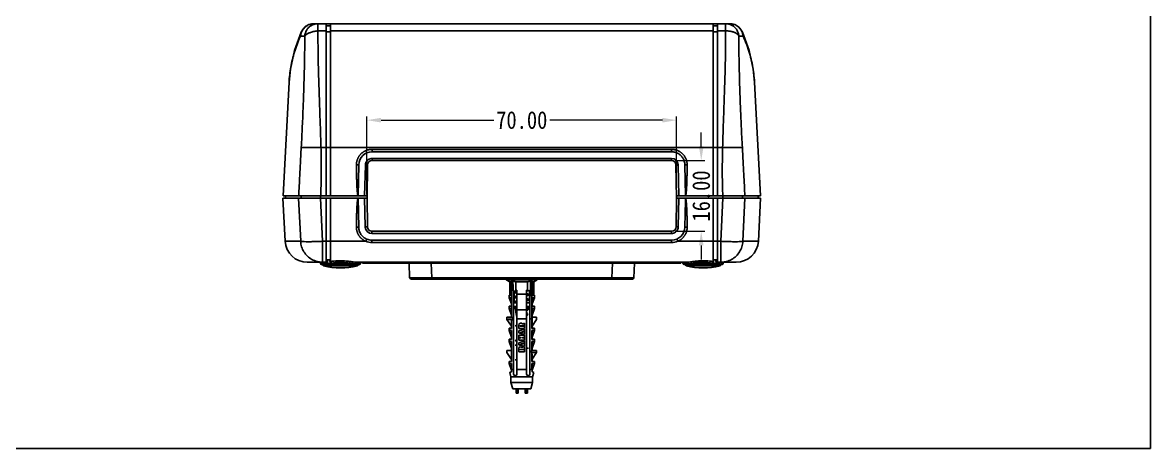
# Model space of a CAD drawing. Header units: millimetres. Extents: x -25 to 785, y -3301 to -3016.
# Drawn here: x 530.1 to 785.1, y -3300.8 to -3204.4 of the extents above; entities that cross this region are included whole.
import ezdxf

# ---------------------------------------------------------------- set-up
doc = ezdxf.new("R2010")
doc.units = ezdxf.units.MM
doc.layers.add('dim', color=3, linetype='Continuous', lineweight=9)
doc.styles.add('FFS', font='SIMFANG.TTF', dxfattribs={"width": 0.85})
doc.dimstyles.new('YanXiu', dxfattribs={"dimtxt": 2.5, "dimasz": 2.2, "dimexe": 1, "dimexo": 0.6, "dimgap": 0.66, "dimtad": 0, "dimzin": 1, "dimdsep": 46, "dimtxsty": 'FFS', "dimcen": 0, "dimclrd": 256, "dimclre": 131, "dimclrt": 42, "dimazin": 0, "dimtfac": 1, "dimtofl": 0, "dimtmove": 0, "dimatfit": 3, "dimfxl": 0, "dimlwd": 5, "dimlwe": 5, "dimarcsym": 0})

# ---------------------------------------------------------------- blocks, each defined once
blk = doc.blocks.new('*u4')
at = {"layer": 'Defpoints', "color": 2}
blk.add_lwpolyline([(-135.77, 94.94), (135.77, 94.94), (135.77, -94.94), (-135.77, -94.94)], close=True, dxfattribs=at)
blk = doc.blocks.new('*D26')
at = {"layer": 'Defpoints', "color": 0}
for p in [(96.5, 74.31), (26.5, 56.65), (96.5, 56.65)]:
    blk.add_point(p, dxfattribs=at)
at = {"layer": 'dim', "color": 131, "lineweight": 5}
for p, q in [((26.5, 57.45), (26.5, 75.11)), ((96.5, 57.45), (96.5, 75.11))]:
    blk.add_line(p, q, dxfattribs=at)
at = {"layer": 'dim', "lineweight": 5}
for p, q in [((29.7, 74.31), (55.16, 74.31)), ((93.3, 74.31), (67.84, 74.31))]:
    blk.add_line(p, q, dxfattribs=at)
at = {"layer": 'dim'}
for points in [[(29.7, 74.84), (29.7, 73.78), (26.5, 74.31)], [(93.3, 74.84), (93.3, 73.78), (96.5, 74.31)]]:
    blk.add_solid(points, dxfattribs=at)
at = {"layer": 'dim', "color": 42, "insert": (61.5, 74.31), "char_height": 4, "attachment_point": 5, "style": 'FFS'}
blk.add_mtext('70.00', dxfattribs=at)
blk = doc.blocks.new('*D27')
at = {"layer": 'Defpoints', "color": 0}
for p in [(95.37, 65.15), (95.39, 49.15), (102.08, 49.15)]:
    blk.add_point(p, dxfattribs=at)
at = {"layer": 'dim', "lineweight": 5}
for p, q in [((102.08, 68.35), (102.08, 71.55)), ((102.08, 45.95), (102.08, 42.75))]:
    blk.add_line(p, q, dxfattribs=at)
at = {"layer": 'dim', "color": 131, "lineweight": 5}
for p, q in [((96.17, 65.15), (102.88, 65.15)), ((96.19, 49.15), (102.88, 49.15))]:
    blk.add_line(p, q, dxfattribs=at)
at = {"layer": 'dim'}
for points in [[(101.55, 68.35), (102.61, 68.35), (102.08, 65.15)], [(101.55, 45.95), (102.61, 45.95), (102.08, 49.15)]]:
    blk.add_solid(points, dxfattribs=at)
at = {"layer": 'dim', "color": 42, "insert": (102.08, 57.15), "char_height": 4, "attachment_point": 5, "rotation": 90, "style": 'FFS'}
blk.add_mtext('16.00', dxfattribs=at)
blk = doc.blocks.new('u96')
at = {"color": 7}
for p, q in [((108.539, 96.152), (14.467, 96.152)), ((15.421, 94.519), (15.421, 96.152)), ((15.421, 94.519), (17.253, 94.519)), ((17.253, 57.152), (17.253, 96.152)), ((17.253, 94.519), (17.279, 94.291)), ((17.279, 95.652), (17.279, 68.126)), ((17.279, 95.652), (18.227, 95.652)), ((18.227, 95.652), (18.227, 68.126)), ((18.227, 94.291), (18.253, 94.519)), ((18.253, 57.152), (18.253, 96.152)), ((18.253, 94.519), (104.753, 94.519)), ((104.753, 57.152), (104.753, 96.152)), ((104.779, 94.291), (104.753, 94.519)), ((105.727, 95.652), (104.779, 95.652)), ((104.779, 68.126), (104.779, 95.652)), ((105.727, 68.126), (105.727, 95.652)), ((105.753, 94.519), (105.727, 94.291)), ((105.753, 57.152), (105.753, 96.152)), ((105.753, 94.519), (107.584, 94.519)), ((107.584, 96.152), (107.584, 94.519)), ((12.438, 93.309), (11.488, 93.309)), ((11.615, 94.213), (11.616, 94.215)), ((17.279, 94.291), (18.227, 94.291)), ((105.727, 94.291), (104.779, 94.291)), ((111.517, 93.309), (110.568, 93.309)), ((112.894, 90.063), (111.39, 94.215)), ((111.391, 94.213), (111.39, 94.215)), ((7.529, 57.152), (8.877, 82.878)), ((115.477, 57.152), (114.128, 82.878)), ((16.09, 68.152), (17.253, 68.152)), ((17.253, 68.152), (17.279, 68.126)), ((17.279, 68.126), (17.279, 57.152)), ((17.279, 68.126), (18.227, 68.126)), ((18.227, 68.126), (18.253, 68.152)), ((18.227, 68.126), (18.227, 57.152)), ((18.253, 68.152), (104.753, 68.152)), ((27.634, 67.152), (27.634, 67.705)), ((27.634, 67.705), (95.372, 67.705)), ((27.634, 67.152), (95.372, 67.152)), ((95.372, 67.152), (95.372, 67.705)), ((104.779, 68.126), (104.753, 68.152)), ((105.727, 68.126), (104.779, 68.126)), ((104.779, 57.152), (104.779, 68.126)), ((105.727, 57.152), (105.727, 68.126)), ((105.753, 68.152), (106.916, 68.152)), ((24.512, 57.152), (24.635, 64.22)), ((25.972, 57.152), (26.134, 64.149)), ((26.134, 64.149), (26.135, 64.18)), ((26.135, 64.18), (26.634, 64.164)), ((26.634, 64.169), (26.503, 56.652)), ((27.634, 65.654), (27.634, 65.152)), ((27.634, 65.654), (95.372, 65.654)), ((27.634, 65.152), (95.372, 65.152)), ((95.372, 65.654), (95.372, 65.152)), ((96.871, 64.18), (96.371, 64.164)), ((96.503, 56.652), (96.371, 64.169)), ((96.871, 64.18), (96.872, 64.149)), ((96.872, 64.149), (97.034, 57.152)), ((98.371, 64.22), (98.494, 57.152)), ((8.014, 46.89), (7.503, 56.652)), ((7.503, 56.652), (17.253, 56.652)), ((17.253, 57.152), (7.529, 57.152)), ((8.047, 57.152), (8.053, 56.652)), ((11.042, 56.652), (11.505, 46.89)), ((11.589, 56.652), (11.581, 57.152)), ((16.011, 56.652), (16.474, 46.89)), ((16.012, 56.652), (16.012, 57.152)), ((17.253, 42.191), (17.253, 56.652)), ((17.279, 57.152), (18.227, 57.152)), ((17.279, 42.695), (17.279, 56.652)), ((18.227, 56.652), (17.279, 56.652)), ((18.227, 42.769), (18.227, 56.652)), ((26.512, 57.152), (18.253, 57.152)), ((18.253, 42.314), (18.253, 56.652)), ((26.503, 56.652), (18.253, 56.652)), ((24.618, 50.085), (24.503, 56.652)), ((26.117, 50.152), (25.963, 56.652)), ((26.503, 56.652), (26.617, 50.134)), ((96.389, 50.134), (96.503, 56.652)), ((104.753, 57.152), (96.494, 57.152)), ((104.753, 56.652), (96.503, 56.652)), ((97.043, 56.652), (96.889, 50.152)), ((98.494, 56.119), (98.388, 50.085)), ((98.503, 56.652), (98.494, 56.119)), ((104.753, 42.314), (104.753, 56.652)), ((105.727, 57.152), (104.779, 57.152)), ((104.779, 56.652), (105.727, 56.652)), ((104.779, 42.769), (104.779, 56.652)), ((105.727, 42.695), (105.727, 56.652)), ((115.477, 57.152), (105.753, 57.152)), ((105.753, 56.652), (115.503, 56.652)), ((105.753, 42.191), (105.753, 56.652)), ((106.995, 56.652), (106.531, 46.89)), ((106.993, 56.652), (106.993, 57.152)), ((111.417, 56.652), (111.425, 57.152)), ((111.964, 56.652), (111.501, 46.89)), ((114.953, 56.652), (114.959, 57.152)), ((114.991, 46.89), (115.503, 56.652)), ((26.117, 50.124), (26.117, 50.152)), ((26.117, 50.124), (26.617, 50.139)), ((27.617, 48.65), (27.617, 49.152)), ((95.389, 49.152), (27.617, 49.152)), ((95.389, 48.65), (27.617, 48.65)), ((95.389, 48.65), (95.389, 49.152)), ((96.889, 50.124), (96.389, 50.139)), ((96.889, 50.152), (96.889, 50.124)), ((11.505, 46.89), (8.014, 46.89)), ((16.474, 42.152), (16.474, 46.89)), ((17.253, 46.89), (16.474, 46.89)), ((17.279, 46.916), (17.253, 46.89)), ((18.227, 46.916), (17.279, 46.916)), ((18.253, 46.89), (18.227, 46.916)), ((26.223, 46.89), (18.253, 46.89)), ((27.617, 47.152), (27.617, 46.633)), ((95.389, 47.152), (27.617, 47.152)), ((95.389, 46.633), (27.617, 46.633)), ((95.389, 47.152), (95.389, 46.633)), ((104.753, 46.89), (96.783, 46.89)), ((104.753, 46.89), (104.779, 46.916)), ((104.779, 46.916), (105.727, 46.916)), ((106.531, 46.89), (105.753, 46.89)), ((106.531, 46.89), (106.531, 42.152)), ((114.991, 46.89), (111.501, 46.89)), ((13.008, 42.152), (15.754, 42.152)), ((15.745, 42.156), (15.82, 42.119)), ((24.806, 41.652), (16.199, 41.652)), ((16.631, 42.152), (16.45, 42.152)), ((16.529, 41.652), (16.532, 41.505)), ((16.529, 41.652), (16.532, 41.505)), ((24.474, 41.505), (16.532, 41.505)), ((24.322, 41.315), (16.684, 41.315)), ((16.943, 41.819), (16.776, 41.819)), ((17.253, 42.191), (17.253, 42.186)), ((17.606, 42.677), (17.566, 41.848)), ((23.14, 41.848), (17.566, 41.848)), ((18.175, 41.895), (18.133, 42.733)), ((18.257, 42.176), (18.227, 42.769)), ((25.004, 41.819), (24.063, 41.819)), ((98.631, 42.152), (24.375, 42.152)), ((24.477, 41.652), (24.474, 41.505)), ((24.477, 41.652), (24.474, 41.505)), ((25.512, 42.154), (25.515, 41.952)), ((97.491, 41.952), (25.515, 41.952)), ((36.148, 38.639), (36.003, 41.952)), ((41.143, 38.639), (40.998, 41.952)), ((82.008, 41.952), (81.863, 38.639)), ((86.858, 38.639), (87.003, 41.952)), ((97.494, 42.154), (97.491, 41.952)), ((98.943, 41.819), (98.002, 41.819)), ((106.806, 41.652), (98.199, 41.652)), ((98.529, 41.652), (98.532, 41.505)), ((98.529, 41.652), (98.532, 41.505)), ((106.474, 41.505), (98.532, 41.505)), ((106.322, 41.315), (98.684, 41.315)), ((105.44, 41.848), (99.865, 41.848)), ((104.779, 42.769), (104.749, 42.176)), ((104.872, 42.733), (104.831, 41.895)), ((105.44, 41.848), (105.399, 42.677)), ((105.753, 42.186), (105.753, 42.191)), ((106.23, 41.819), (106.063, 41.819)), ((106.529, 42.152), (106.375, 42.152)), ((106.477, 41.652), (106.474, 41.505)), ((106.477, 41.652), (106.474, 41.505)), ((107.005, 41.829), (107.025, 41.916)), ((107.025, 41.916), (107.056, 41.971)), ((109.997, 42.152), (107.253, 42.152)), ((107.3, 42.168), (107.306, 42.17)), ((86.558, 38.352), (36.447, 38.352)), ((41.143, 38.639), (81.863, 38.639)), ((41.143, 38.639), (41.143, 38.352)), ((58.003, 38.352), (58.003, 38.182)), ((65.003, 38.352), (65.003, 38.182)), ((81.863, 38.352), (81.863, 38.639)), ((58.003, 38.182), (65.003, 38.182)), ((58.003, 38.182), (58.808, 37.705)), ((58.808, 34.702), (58.808, 37.705)), ((59.189, 37.705), (58.808, 37.705)), ((59.189, 37.705), (59.189, 34.666)), ((59.486, 37.943), (59.207, 37.943)), ((60.183, 35.819), (60.183, 37.705)), ((62.823, 37.705), (60.183, 37.705)), ((60.403, 35.852), (60.403, 16.827)), ((62.603, 35.852), (62.603, 16.827)), ((62.823, 37.705), (62.823, 35.819)), ((63.798, 37.943), (63.52, 37.943)), ((63.817, 34.666), (63.817, 37.705)), ((64.198, 37.705), (63.817, 37.705)), ((64.198, 37.705), (65.003, 38.182)), ((64.198, 34.702), (64.198, 37.705)), ((58.653, 34.102), (58.653, 34.702)), ((58.653, 34.702), (58.808, 34.702)), ((59.153, 32.702), (58.653, 34.102)), ((58.653, 34.102), (59.197, 34.102)), ((59.197, 34.658), (59.189, 34.666)), ((59.197, 34.658), (59.197, 34.102)), ((59.653, 35.102), (59.653, 16.827)), ((59.77, 33.352), (59.746, 35.464)), ((59.836, 32.952), (59.77, 33.352)), ((60.003, 35.421), (60.003, 35.283)), ((60.003, 34.321), (60.003, 34.183)), ((60.033, 33.256), (60.003, 33.221)), ((60.003, 33.221), (60.003, 33.083)), ((60.033, 35.248), (60.196, 35.152)), ((60.033, 34.148), (60.196, 34.052)), ((60.196, 35.152), (60.403, 35.029)), ((60.196, 34.052), (60.403, 33.929)), ((62.603, 34.952), (60.403, 34.952)), ((62.813, 35), (62.603, 35.125)), ((62.813, 33.9), (62.603, 34.025)), ((62.973, 34.906), (62.813, 35)), ((62.973, 33.806), (62.813, 33.9)), ((62.973, 33.806), (63.003, 33.771)), ((63.003, 34.733), (63.003, 34.871)), ((63.003, 33.633), (63.003, 33.771)), ((63.169, 32.952), (63.235, 33.352)), ((63.26, 35.464), (63.235, 33.352)), ((63.353, 35.102), (63.353, 16.827)), ((63.809, 34.658), (63.817, 34.666)), ((63.809, 34.102), (63.809, 34.658)), ((63.809, 34.102), (64.353, 34.102)), ((63.853, 32.702), (64.353, 34.102)), ((64.198, 34.702), (64.353, 34.702)), ((64.353, 34.102), (64.353, 34.702)), ((58.653, 31.702), (58.653, 32.202)), ((58.653, 32.202), (59.153, 32.202)), ((59.153, 30.202), (58.653, 31.702)), ((58.653, 31.702), (59.197, 31.702)), ((59.153, 32.702), (59.153, 32.202)), ((59.153, 32.202), (59.197, 32.158)), ((59.197, 32.158), (59.197, 31.702)), ((60.403, 32.952), (59.653, 32.952)), ((59.653, 32.152), (60.403, 32.152)), ((59.97, 32.145), (59.968, 32.152)), ((59.974, 32.116), (59.97, 32.145)), ((60.003, 33.083), (60.033, 33.048)), ((60.003, 32.121), (60.003, 31.983)), ((60.033, 33.048), (60.196, 32.952)), ((60.033, 31.948), (60.196, 31.852)), ((60.196, 31.852), (60.403, 31.729)), ((60.203, 30.747), (60.403, 30.629)), ((62.603, 31.352), (60.403, 31.352)), ((63.353, 32.952), (62.603, 32.952)), ((62.603, 32.152), (63.353, 32.152)), ((62.813, 31.7), (62.603, 31.825)), ((62.612, 31.303), (62.603, 31.302)), ((62.781, 30.619), (62.603, 30.725)), ((62.949, 31.62), (62.813, 31.7)), ((62.905, 31.358), (62.914, 31.408)), ((63.809, 32.158), (63.853, 32.202)), ((63.809, 31.702), (63.809, 32.158)), ((63.809, 31.702), (64.353, 31.702)), ((63.853, 32.202), (63.853, 32.702)), ((63.853, 32.202), (64.353, 32.202)), ((63.853, 30.202), (64.353, 31.702)), ((64.353, 31.702), (64.353, 32.202)), ((58.153, 29.202), (58.153, 29.702)), ((59.153, 29.702), (58.153, 29.702)), ((59.153, 27.665), (58.153, 29.202)), ((58.153, 29.202), (59.455, 29.202)), ((59.153, 30.202), (59.153, 29.702)), ((59.197, 29.658), (59.153, 29.702)), ((59.197, 27.158), (59.197, 28.976)), ((59.434, 29.65), (59.455, 29.352)), ((59.455, 29.352), (59.455, 29.202)), ((59.653, 29.352), (59.455, 29.352)), ((60.403, 30.175), (60.31, 30.12)), ((62.603, 29.352), (60.403, 29.352)), ((62.153, 28.352), (61.671, 28.1)), ((62.153, 27.768), (62.153, 28.352)), ((62.603, 30.079), (62.699, 30.136)), ((62.61, 29.621), (62.603, 29.625)), ((63.809, 29.352), (63.353, 29.352)), ((63.809, 29.352), (63.809, 27.158)), ((63.853, 27.202), (63.853, 30.202)), ((63.853, 29.702), (64.853, 29.702)), ((63.853, 27.683), (64.853, 29.202)), ((64.853, 29.202), (64.853, 29.702)), ((58.653, 26.702), (58.653, 27.202)), ((58.653, 27.202), (59.153, 27.202)), ((59.153, 25.202), (58.653, 26.702)), ((58.653, 26.702), (59.197, 26.702)), ((59.153, 27.665), (59.153, 27.202)), ((59.153, 27.202), (59.197, 27.158)), ((59.197, 24.658), (59.197, 26.702)), ((60.853, 27.926), (60.853, 27.17)), ((62.153, 27.17), (60.853, 27.17)), ((62.153, 27.018), (60.853, 26.602)), ((60.853, 26.602), (60.853, 26.145)), ((62.153, 25.78), (60.853, 26.145)), ((60.853, 25.632), (60.853, 25.099)), ((60.853, 25.632), (62.153, 25.632)), ((62.153, 27.768), (61.191, 27.768)), ((61.191, 27.701), (62.153, 27.701)), ((62.153, 26.565), (61.248, 26.274)), ((62.153, 26.484), (61.271, 26.201)), ((62.153, 27.17), (62.153, 27.701)), ((62.153, 26.565), (62.153, 27.018)), ((62.153, 25.78), (62.153, 26.484)), ((62.153, 25.099), (62.153, 25.632)), ((63.809, 27.158), (63.853, 27.202)), ((63.809, 26.702), (63.809, 24.658)), ((63.809, 26.702), (64.353, 26.702)), ((63.853, 27.202), (64.353, 27.202)), ((63.853, 25.202), (64.353, 26.702)), ((64.353, 26.702), (64.353, 27.202)), ((58.653, 24.202), (58.653, 24.702)), ((58.653, 24.702), (59.153, 24.702)), ((59.153, 22.702), (58.653, 24.202)), ((58.653, 24.202), (59.197, 24.202)), ((59.153, 25.202), (59.153, 24.702)), ((59.153, 24.702), (59.197, 24.658)), ((59.197, 19.658), (59.197, 24.202)), ((61.321, 25.099), (60.853, 25.099)), ((60.853, 25.033), (60.853, 24.482)), ((60.853, 25.033), (61.321, 25.033)), ((62.153, 24.482), (60.853, 24.482)), ((62.153, 24.337), (60.853, 23.921)), ((60.853, 23.921), (60.853, 23.463)), ((62.153, 23.099), (60.853, 23.463)), ((62.153, 23.884), (61.248, 23.593)), ((62.153, 23.803), (61.271, 23.519)), ((62.153, 25.099), (61.681, 25.099)), ((61.681, 25.033), (62.153, 25.033)), ((62.153, 24.482), (62.153, 25.033)), ((62.153, 23.884), (62.153, 24.337)), ((62.153, 23.099), (62.153, 23.803)), ((63.809, 24.658), (63.853, 24.702)), ((63.809, 24.202), (63.809, 22.158)), ((63.809, 24.202), (64.353, 24.202)), ((63.853, 24.702), (63.853, 25.202)), ((63.853, 24.702), (64.353, 24.702)), ((63.853, 22.702), (64.353, 24.202)), ((64.353, 24.202), (64.353, 24.702)), ((58.153, 22.202), (58.153, 21.702)), ((59.153, 22.202), (58.153, 22.202)), ((59.153, 20.165), (58.153, 21.702)), ((59.153, 22.702), (59.153, 19.702)), ((60.853, 22.813), (60.853, 21.869)), ((62.153, 21.869), (60.853, 21.869)), ((61.799, 22.427), (61.202, 22.427)), ((61.202, 22.361), (61.799, 22.361)), ((62.153, 21.869), (62.153, 22.806)), ((63.705, 22.155), (63.705, 21.702)), ((63.705, 21.702), (64.853, 21.702)), ((63.809, 22.158), (63.853, 22.202)), ((63.809, 21.593), (63.809, 19.658)), ((63.818, 21.153), (63.809, 21.593)), ((63.853, 22.202), (63.853, 22.702)), ((63.853, 22.202), (64.853, 22.202)), ((63.853, 20.183), (64.853, 21.702)), ((64.853, 22.202), (64.853, 21.702)), ((58.653, 19.202), (58.653, 19.702)), ((58.653, 19.702), (59.153, 19.702)), ((59.153, 17.702), (58.653, 19.202)), ((58.653, 19.202), (59.197, 19.202)), ((59.197, 19.658), (59.153, 19.702)), ((59.197, 17.902), (59.197, 19.202)), ((59.197, 17.902), (59.653, 17.902)), ((60.403, 17.952), (60.395, 17.95)), ((60.403, 17.902), (62.603, 17.902)), ((63.353, 17.902), (63.809, 17.902)), ((63.809, 19.658), (63.853, 19.702)), ((63.809, 19.202), (63.809, 17.902)), ((63.809, 19.202), (64.353, 19.202)), ((63.853, 19.702), (63.853, 20.183)), ((63.853, 19.702), (64.353, 19.702)), ((63.853, 17.702), (64.353, 19.202)), ((64.353, 19.202), (64.353, 19.702)), ((59.153, 17.352), (58.812, 17.228)), ((59.053, 16.202), (58.812, 17.228)), ((59.053, 14.902), (59.053, 16.202)), ((63.953, 16.202), (59.053, 16.202)), ((59.153, 17.702), (59.153, 17.352)), ((59.19, 17.326), (59.153, 17.352)), ((63.816, 17.326), (63.853, 17.352)), ((63.853, 17.352), (63.853, 17.702)), ((64.194, 17.228), (63.853, 17.352)), ((63.953, 16.202), (64.194, 17.228)), ((63.953, 14.902), (63.953, 16.202)), ((59.453, 13.502), (59.053, 14.902)), ((59.053, 14.902), (63.953, 14.902)), ((59.453, 13.502), (63.553, 13.502)), ((60.203, 13.502), (60.203, 12.502)), ((60.239, 12.502), (60.239, 13.502)), ((60.491, 13.502), (60.491, 12.502)), ((60.717, 12.502), (60.717, 13.502)), ((62.289, 13.502), (62.289, 12.502)), ((62.515, 12.502), (62.515, 13.502)), ((62.767, 12.502), (62.767, 13.502)), ((62.803, 13.502), (62.803, 12.502)), ((63.553, 13.502), (63.953, 14.902)), ((60.203, 12.502), (60.717, 12.502)), ((62.289, 12.502), (62.803, 12.502))]:
    blk.add_line(p, q, dxfattribs=at)
for points in [[(14.467, 96.152), (14.019, 96.117), (13.223, 95.882), (12.539, 95.457), (12.042, 94.944), (11.732, 94.458), (11.615, 94.213)], [(111.391, 94.213), (111.28, 94.447), (110.972, 94.933), (110.479, 95.447), (109.797, 95.876), (108.998, 96.116), (108.539, 96.152)], [(11.616, 94.215), (10.113, 90.067), (9.179, 85.844), (8.877, 82.87)], [(114.129, 82.87), (113.827, 85.843), (112.894, 90.063)], [(15.7, 42.169), (15.699, 42.17), (15.709, 42.167), (15.747, 42.155), (15.824, 42.116), (15.913, 42.036)], [(15.82, 42.119), (15.91, 42.04), (15.911, 42.038)], [(15.913, 42.036), (15.981, 41.914), (16.001, 41.829)], [(107.005, 41.829), (107.027, 41.921), (107.099, 42.043), (107.189, 42.121), (107.266, 42.158), (107.3, 42.168)], [(62.603, 35.579), (62.81, 35.702), (62.928, 35.771)], [(60.403, 35.675), (60.192, 35.55), (60.033, 35.456)], [(60.403, 34.575), (60.192, 34.45), (60.033, 34.356)], [(60.403, 33.475), (60.192, 33.35), (60.033, 33.256)], [(62.603, 34.479), (62.625, 34.492), (62.81, 34.602), (62.973, 34.698)], [(62.603, 33.379), (62.81, 33.502), (62.973, 33.598)], [(60.403, 31.275), (60.192, 31.15), (60.141, 31.119)], [(62.603, 31.179), (62.81, 31.302), (62.905, 31.358)]]:
    blk.add_lwpolyline(points, dxfattribs=at)
for centre, radius, start, end in [((107.583, 93.145), 3.007, 75.44247, 89.97871), ((107.588, 93.168), 2.984, 72.72098, 75.42856), ((14.256, 93.072), 2.877, 156.64008, 177.85193), ((108.75, 93.072), 2.877, 2.14808, 23.36793), ((27.634, 64.152), 3, 90.00079, 178.6967), ((27.634, 64.152), 1, 90, 179), ((95.371, 64.154), 1.5, 1.00357, 89.99754), ((95.372, 64.152), 1, 1, 90), ((27.617, 50.15), 1.5, 181.00349, 269.99756), ((27.617, 50.152), 1, 181, 270), ((95.389, 50.152), 1, 270, 359), ((95.389, 50.152), 3, 270, 358.71678), ((13.008, 47.152), 5, 183, 270), ((27.615, 50.525), 3.892, 249.04507, 270.02504), ((27.617, 50.152), 3, 247.03045, 270), ((95.391, 50.526), 3.893, 269.97697, 290.95206), ((109.998, 47.152), 5, 270, 357), ((16.476, 47.116), 4.964, 260.41941, 269.70004), ((16.199, 41.852), 0.2, 186.58714, 270), ((16.474, 47.053), 4.901, 269.71606, 269.99997), ((16.732, 41.509), 0.2, 181, 256.18294), ((16.629, 46.07), 3.918, 270.03648, 271.89131), ((20.503, 56.843), 15.991, 256.18294, 283.81706), ((24.274, 41.509), 0.2, 283.81706, 359), ((24.806, 41.852), 0.2, 270, 350.40593), ((25.398, 41.752), 0.4, 90, 170.40593), ((97.608, 41.752), 0.4, 9.59407, 90), ((98.199, 41.852), 0.2, 189.59407, 270), ((98.732, 41.509), 0.2, 181, 256.18294), ((102.503, 56.843), 15.991, 256.18294, 283.81706), ((106.377, 46.069), 3.918, 268.10893, 269.96353), ((106.274, 41.509), 0.2, 283.81706, 359), ((106.531, 47.053), 4.901, 270.00003, 270.28394), ((106.53, 47.116), 4.964, 270.29996, 279.58059), ((106.806, 41.852), 0.2, 270, 353.41286), ((36.447, 38.652), 0.3, 182.50009, 270.00699), ((86.558, 38.652), 0.3, 269.99319, 357.4999), ((60.403, 35.102), 0.75, 90, 180), ((62.603, 35.102), 0.75, 0, 90), ((62.157, 38.592), 2.789, 279.24781, 280.21813), ((392.56, 86.792), 337.049, 189.50746, 189.67982), ((60.195, 57.827), 28.187, 267.97059, 268.45261), ((65.743, 21.773), 9.733, 130.24733, 132.2673), ((282.404, 68.003), 225.302, 189.68009, 189.8197), ((60.817, 27.58), 2.507, 99.50848, 101.33571), ((60.848, 27.268), 2.684, 99.54287, 100.75203), ((61.272, 27.965), 0.421, 18.77334, 185.2757), ((61.191, 27.735), 0.0331, 90, 270), ((61.259, 26.237), 0.0386, 107.82851, 287.82851), ((61.191, 22.631), 0.384, 93.38054, 151.59461), ((61.155, 22.631), 0.384, 25.67174, 88.10558), ((61.259, 23.556), 0.0386, 107.82851, 287.82851), ((61.321, 25.066), 0.0331, 270, 90), ((61.847, 22.631), 0.384, 91.89442, 154.32826), ((61.681, 25.066), 0.0331, 90, 270), ((61.811, 22.631), 0.384, 27.21635, 86.61946), ((61.202, 22.394), 0.0331, 90, 270), ((61.799, 22.394), 0.0331, 270, 90), ((62.902, 47.376), 25.234, 271.82239, 272.05879), ((57.756, 15.899), 8.31, 43.24824, 44.28531), ((59.658, 20.565), 4.202, 355.38234, 8.04265), ((60.028, 16.827), 0.375, 180, 0), ((62.978, 16.827), 0.375, 180, 0)]:
    blk.add_arc(centre, radius, start, end, dxfattribs=at)
for centre, major_axis, ratio, start_param, end_param in [((61.503, 34.702), (-2.85, 0), 0.0261859, 0, 0.628049), ((61.503, 34.702), (-2.695, 0), 0.0261859, 0, 0.5384872), ((61.503, 34.702), (-2.85, 0), 0.0261859, 2.5135437, 3.1415927), ((61.503, 34.702), (-2.695, 0), 0.0261859, 2.6031054, 3.1415927), ((61.503, 32.202), (-2.85, 0), 0.0261859, 0, 0.628049), ((61.503, 32.202), (-2.85, 0), 0.0261859, 2.5135437, 3.1415927), ((61.503, 27.202), (-2.85, 0), 0.0261859, 0, 0.628049), ((61.503, 27.202), (-2.85, 0), 0.0261859, 2.5135437, 3.1415927), ((61.503, 24.702), (-2.85, 0), 0.0261859, 0, 0.628049), ((61.503, 24.702), (-2.85, 0), 0.0261859, 2.5135437, 3.1415927), ((61.503, 19.702), (-2.85, 0), 0.0261859, 0, 0.628049), ((61.503, 19.702), (-2.85, 0), 0.0261859, 2.5135437, 3.1415927), ((61.755, 18.3), (-2.943, -1.072), 0.0245146, -0.0029114, 0.5038775), ((61.251, 18.3), (-2.943, 1.072), 0.0245146, 2.6377151, 3.144504)]:
    blk.add_ellipse(centre, major_axis=major_axis, ratio=ratio, start_param=start_param, end_param=end_param, dxfattribs=at)
for points, start_tangent, end_tangent in [([(11.488, 93.309), (11.623, 94.054), (11.939, 94.742), (12.417, 95.328), (13.026, 95.776), (13.727, 96.056), (14.467, 96.152)], (0.0521867, 0.9986373), (0.9999956, 0.0029746)), ([(12.438, 93.309), (12.572, 94.054), (12.888, 94.742), (13.365, 95.328), (13.974, 95.776), (14.674, 96.057), (15.421, 96.152)], (0.0521181, 0.9986409), (1, 0)), ([(12.438, 93.309), (12.654, 93.602), (13.105, 93.903), (13.755, 94.177), (14.549, 94.392), (15.421, 94.519)], (0.3233443, 0.9462814), (0.9966114, 0.0822543)), ([(16.09, 68.152), (16.016, 70.721), (15.934, 73.244), (15.85, 75.687), (15.767, 78.053), (15.688, 80.345), (15.615, 82.566), (15.551, 84.718), (15.497, 86.802), (15.455, 88.822), (15.428, 90.778), (15.416, 92.675), (15.421, 94.519)], (-0.0268493, 0.9996395), (0.0055426, 0.9999846)), ([(107.584, 94.519), (107.589, 92.674), (107.578, 90.777), (107.55, 88.822), (107.509, 86.802), (107.455, 84.717), (107.391, 82.566), (107.318, 80.345), (107.239, 78.053), (107.156, 75.687), (107.072, 73.244), (106.99, 70.721), (106.916, 68.152)], (0.0055412, -0.9999846), (-0.02685, -0.9996395)), ([(110.568, 93.309), (110.507, 93.474), (110.401, 93.635), (110.253, 93.788), (110.066, 93.932), (109.842, 94.062), (109.586, 94.179), (109.3, 94.281), (108.988, 94.367), (108.656, 94.434), (108.308, 94.482), (107.949, 94.511), (107.584, 94.519)], (-0.2270166, 0.9738909), (-0.9999866, -0.005175)), ([(110.568, 93.309), (110.44, 94.05), (110.128, 94.736), (109.653, 95.323), (109.043, 95.773), (108.475, 96.017)], (-0.0414924, 0.9991388), (-0.9548742, 0.2970106)), ([(111.517, 93.309), (111.383, 94.054), (111.067, 94.742), (110.589, 95.328), (109.98, 95.776), (109.279, 96.056), (108.539, 96.152)], (-0.0521867, 0.9986373), (-0.9999954, 0.0030403)), ([(11.381, 93.18), (10.692, 91.468), (10.112, 89.754), (9.64, 88.039), (9.277, 86.323), (9.023, 84.606), (8.877, 82.878)], (-0.3983947, -0.9172141), (-0.0523351, -0.9986296)), ([(11.488, 93.309), (11.463, 93.301), (11.436, 93.277), (11.409, 93.236), (11.381, 93.18)], (-1, -0.0000034), (-0.3983956, -0.9172137)), ([(11.634, 68.152), (11.761, 70.553), (11.878, 72.926), (11.982, 75.238), (12.074, 77.49), (12.155, 79.682), (12.225, 81.814), (12.284, 83.885), (12.334, 85.894), (12.373, 87.842), (12.403, 89.725), (12.425, 91.546), (12.438, 93.309)], (0.0549315, 0.9984901), (0.0054882, 0.9999849)), ([(110.568, 93.309), (110.581, 91.546), (110.602, 89.724), (110.633, 87.841), (110.672, 85.894), (110.721, 83.885), (110.781, 81.814), (110.851, 79.682), (110.931, 77.49), (111.024, 75.238), (111.128, 72.926), (111.244, 70.553), (111.372, 68.152)], (0.0054883, -0.9999849), (0.0549315, -0.9984901)), ([(111.624, 93.18), (111.597, 93.236), (111.57, 93.277), (111.543, 93.301), (111.517, 93.309)], (-0.3983955, 0.9172137), (-1, 0.0000061)), ([(114.128, 82.878), (114.051, 83.946), (113.818, 85.795), (113.459, 87.643), (112.974, 89.491), (112.362, 91.336), (111.624, 93.18)], (-0.0523388, 0.9986294), (-0.3983947, 0.9172141)), ([(11.066, 57.152), (11.223, 60.37), (11.411, 64.018), (11.634, 68.152)], (0.0473226, 0.9988797), (0.0549398, 0.9984897)), ([(11.634, 68.152), (11.873, 68.125), (12.366, 68.108), (13.082, 68.102), (13.979, 68.108), (15.002, 68.125), (16.09, 68.152)], (0.9588693, -0.2838479), (0.9995867, 0.0287461)), ([(16.035, 57.152), (16.142, 60.37), (16.165, 64.018), (16.09, 68.152)], (0.0479198, 0.9988512), (-0.0288228, 0.9995845)), ([(24.111, 64.212), (24.117, 64.415), (24.135, 64.617), (24.165, 64.817), (24.206, 65.015), (24.259, 65.211), (24.323, 65.403), (24.398, 65.591), (24.485, 65.775), (24.581, 65.954), (24.688, 66.126), (24.805, 66.293), (24.932, 66.452), (25.068, 66.604), (25.212, 66.748), (25.365, 66.883), (25.526, 67.01), (25.694, 67.127), (25.868, 67.234), (26.049, 67.331), (26.235, 67.418), (26.426, 67.493), (26.621, 67.558), (26.819, 67.611), (27.021, 67.652), (27.224, 67.682), (27.429, 67.7), (27.634, 67.705)], (0.0013816, 0.999999), (1, 0.000001)), ([(95.372, 67.705), (95.577, 67.7), (95.782, 67.682), (95.985, 67.652), (96.187, 67.611), (96.385, 67.558), (96.58, 67.493), (96.771, 67.418), (96.957, 67.331), (97.138, 67.234), (97.313, 67.127), (97.48, 67.01), (97.641, 66.883), (97.794, 66.748), (97.938, 66.604), (98.074, 66.452), (98.2, 66.293), (98.318, 66.126), (98.425, 65.953), (98.522, 65.775), (98.608, 65.591), (98.683, 65.403), (98.747, 65.21), (98.8, 65.015), (98.841, 64.817), (98.871, 64.617), (98.889, 64.415), (98.895, 64.212)], (1, -0.000001), (-0.0032666, -0.9999947)), ([(95.372, 67.152), (96.137, 67.053), (96.852, 66.761), (97.468, 66.297), (97.946, 65.691), (98.254, 64.983), (98.371, 64.22)], (1, -0.000001), (0.0174609, -0.9998475)), ([(106.916, 68.152), (106.85, 64.987), (106.841, 62.115), (106.883, 59.518), (106.971, 57.152)], (-0.0288093, -0.9995849), (0.0480108, -0.9988468)), ([(111.372, 68.152), (111.132, 68.125), (110.64, 68.108), (109.923, 68.102), (109.027, 68.108), (108.004, 68.125), (106.916, 68.152)], (-0.9589202, -0.2836758), (-0.9995873, 0.0287274)), ([(111.372, 68.152), (111.543, 64.987), (111.694, 62.115), (111.825, 59.518), (111.94, 57.152)], (0.0549323, -0.9984901), (0.0473149, -0.99888)), ([(24.635, 64.22), (24.501, 64.214), (24.319, 64.212), (24.111, 64.213)], (-0.997072, -0.076469), (-0.9998485, 0.0174046)), ([(24.512, 57.152), (24.449, 57.225), (24.42, 57.327), (24.394, 57.442), (24.372, 57.57), (24.352, 57.711), (24.334, 57.865), (24.316, 58.031), (24.3, 58.208), (24.284, 58.398), (24.269, 58.602), (24.254, 58.822), (24.24, 59.06), (24.226, 59.32), (24.213, 59.603), (24.199, 59.911), (24.186, 60.247), (24.174, 60.615), (24.162, 61.014), (24.151, 61.445), (24.141, 61.908), (24.132, 62.408), (24.123, 62.952), (24.116, 63.547), (24.111, 64.212)], (-0.6754099, 0.7374425), (-0.0068181, 0.9999768)), ([(26.134, 64.149), (26.384, 64.158), (26.634, 64.164)], (0.9981269, 0.0611777), (0.9999999, -0.0005053)), ([(26.135, 64.18), (26.213, 64.633), (26.43, 65.048), (26.766, 65.377), (27.184, 65.584), (27.634, 65.654)], (0.0176883, 0.9998436), (0.9999977, 0.0021539)), ([(96.371, 64.164), (96.622, 64.158), (96.872, 64.149)], (0.9999999, 0.0005053), (0.9981269, -0.0611777)), ([(98.371, 64.204), (98.505, 64.198), (98.687, 64.196), (98.895, 64.197)], (0.9970945, -0.076175), (0.9998485, 0.0174046)), ([(98.895, 64.212), (98.89, 63.598), (98.884, 63.042), (98.876, 62.528), (98.868, 62.051), (98.859, 61.61), (98.849, 61.202), (98.838, 60.823), (98.827, 60.472), (98.816, 60.148), (98.804, 59.847), (98.792, 59.568), (98.779, 59.31), (98.766, 59.071), (98.753, 58.85), (98.74, 58.646), (98.726, 58.456), (98.712, 58.281), (98.698, 58.119), (98.683, 57.969), (98.668, 57.831), (98.653, 57.703), (98.636, 57.586), (98.618, 57.477), (98.598, 57.378), (98.575, 57.288), (98.55, 57.207), (98.494, 57.152)], (-0.0068948, -0.9999762), (-0.8611952, -0.5082743)), ([(24.106, 50.093), (24.113, 50.724), (24.121, 51.292), (24.131, 51.813), (24.141, 52.293), (24.152, 52.733), (24.164, 53.138), (24.176, 53.511), (24.189, 53.853), (24.202, 54.168), (24.216, 54.457), (24.23, 54.722), (24.245, 54.966), (24.259, 55.189), (24.274, 55.394), (24.29, 55.582), (24.305, 55.753), (24.322, 55.909), (24.338, 56.052), (24.356, 56.181), (24.374, 56.299), (24.394, 56.402), (24.423, 56.52), (24.503, 56.652)], (0.0093681, 0.9999561), (0.5217026, 0.8531274)), ([(98.503, 56.652), (98.594, 56.542), (98.597, 56.426), (98.633, 56.312), (98.647, 56.193), (98.667, 56.062), (98.683, 55.918), (98.7, 55.76), (98.716, 55.587), (98.731, 55.397), (98.746, 55.191), (98.761, 54.965), (98.776, 54.72), (98.79, 54.453), (98.804, 54.162), (98.817, 53.846), (98.83, 53.503), (98.842, 53.13), (98.854, 52.725), (98.865, 52.285), (98.875, 51.806), (98.885, 51.286), (98.893, 50.721), (98.9, 50.092)], (0.7858922, -0.6183635), (0.0092914, -0.9999568)), ([(24.617, 50.1), (24.483, 50.105), (24.306, 50.107), (24.106, 50.106)], (-0.9977125, 0.0676006), (-0.9998485, -0.0174045)), ([(26.223, 46.89), (26.081, 46.955), (25.941, 47.026), (25.805, 47.104), (25.673, 47.187), (25.544, 47.276), (25.419, 47.371), (25.299, 47.471), (25.184, 47.577), (25.073, 47.687), (24.967, 47.802), (24.867, 47.922), (24.772, 48.046), (24.683, 48.175), (24.599, 48.307), (24.522, 48.443), (24.451, 48.582), (24.386, 48.724), (24.328, 48.869), (24.276, 49.016), (24.231, 49.166), (24.193, 49.317), (24.162, 49.47), (24.137, 49.624), (24.12, 49.779), (24.109, 49.934), (24.106, 50.093)], (-0.9188711, 0.3945578), (0.0054563, 0.9999851)), ([(26.446, 47.39), (25.712, 47.834), (25.134, 48.467), (24.759, 49.239), (24.618, 50.085)], (-0.9207125, 0.3902417), (-0.0174614, 0.9998475)), ([(26.617, 50.139), (26.367, 50.145), (26.117, 50.152)], (-0.9999974, -0.002278), (-0.9987445, 0.0500932)), ([(96.889, 50.124), (96.81, 49.671), (96.593, 49.255), (96.257, 48.927), (95.839, 48.719), (95.389, 48.65)], (-0.01778, -0.9998419), (-0.9999976, -0.0021712)), ([(96.889, 50.152), (96.639, 50.145), (96.389, 50.139)], (-0.9987445, -0.0500932), (-0.9999974, 0.002278)), ([(98.9, 50.092), (98.895, 49.899), (98.879, 49.707), (98.852, 49.517), (98.815, 49.328), (98.768, 49.141), (98.71, 48.958), (98.642, 48.777), (98.564, 48.6), (98.476, 48.428), (98.379, 48.262), (98.272, 48.1), (98.157, 47.945), (98.033, 47.796), (97.901, 47.654), (97.761, 47.52), (97.614, 47.393), (97.46, 47.275), (97.299, 47.165), (97.132, 47.064), (96.96, 46.972), (96.783, 46.89)], (0.0011172, -0.9999994), (-0.9188711, -0.3945577)), ([(98.388, 50.085), (98.522, 50.09), (98.699, 50.092), (98.9, 50.091)], (0.997696, 0.0678436), (0.9998485, -0.0174046)), ([(16.474, 46.89), (15.263, 46.841), (14.124, 46.81), (13.125, 46.799), (12.326, 46.81), (11.776, 46.841), (11.505, 46.89)], (-0.9988802, -0.0473118), (-0.9047129, 0.4260218)), ([(11.505, 46.89), (11.727, 45.654), (12.252, 44.507), (13.046, 43.528), (14.059, 42.78), (15.227, 42.312), (15.65, 42.221)], (0.0520841, -0.9986427), (0.9860731, -0.1663124)), ([(26.446, 47.39), (26.396, 47.285), (26.318, 47.109), (26.223, 46.89)], (-0.4563694, -0.8897904), (-0.3937071, -0.9192359)), ([(96.56, 47.39), (96.609, 47.285), (96.688, 47.109), (96.783, 46.89)], (0.4563694, -0.8897904), (0.3937071, -0.9192359)), ([(111.501, 46.89), (111.23, 46.841), (110.679, 46.81), (109.881, 46.799), (108.882, 46.81), (107.743, 46.841), (106.531, 46.89)], (-0.9047129, -0.4260218), (-0.9988802, 0.0473118)), ([(107.356, 42.221), (107.779, 42.312), (108.947, 42.78), (109.96, 43.528), (110.754, 44.507), (111.279, 45.654), (111.501, 46.89)], (0.9860731, 0.1663124), (0.0520841, 0.9986427)), ([(15.646, 42.181), (15.684, 42.171), (15.7, 42.171)], (-0.5130333, -0.8583687), (0.9999034, -0.0139013)), ([(16.014, 42.164), (15.741, 42.18), (15.646, 42.181)], (-0.9993222, -0.0368118), (-0.5426756, -0.8399423)), ([(16.35, 41.823), (16.089, 41.829), (16.001, 41.829)], (-0.9939666, -0.1096829), (0.0844689, -0.9964261)), ([(16.45, 42.152), (16.014, 42.164)], (-1, 0.0001077), (-0.9993222, -0.0368118)), ([(16.776, 41.819), (16.35, 41.823)], (-1, 0.0000184), (-0.9939666, -0.1096829)), ([(16.599, 42.109), (16.716, 41.989)], (0.8562089, -0.5166297), (0.5202813, -0.8539949)), ([(16.631, 42.152), (16.774, 42.109)], (1, 0), (0.846113, -0.5330035)), ([(16.716, 41.989), (16.776, 41.819)], (0.5202813, -0.8539949), (0.1386154, -0.9903463)), ([(17.253, 42.191), (17.066, 42.173), (16.902, 42.161), (16.758, 42.154)], (-0.9945633, -0.104134), (-0.9994761, -0.0323652)), ([(16.774, 42.109), (16.886, 41.989), (16.943, 41.819)], (0.846113, -0.5330035), (0.1325142, -0.9911811)), ([(17.249, 41.841), (17.13, 41.82), (17.032, 41.819), (16.943, 41.819)], (-0.9996444, -0.0266649), (-1, 0.0000006)), ([(17.58, 41.845), (17.448, 41.83), (17.339, 41.826), (17.249, 41.841)], (-0.9987547, 0.0498911), (-0.9968986, 0.078697)), ([(17.566, 41.841), (17.539, 41.865), (17.512, 41.903), (17.497, 41.924), (17.479, 41.948), (17.46, 41.973), (17.438, 41.999), (17.413, 42.028), (17.385, 42.057), (17.354, 42.088), (17.32, 42.12), (17.287, 42.149), (17.253, 42.186)], (-0.9488852, 0.3156213), (0.0152921, 0.9998831)), ([(17.279, 42.695), (17.31, 42.682), (17.394, 42.674), (17.503, 42.672), (17.606, 42.677)], (0.0000003, -1), (0.9961229, 0.0879728)), ([(18.133, 42.733), (17.861, 42.702), (17.606, 42.677)], (-0.99296, -0.1184504), (-0.9961229, -0.0879728)), ([(18.133, 42.733), (18.202, 42.748), (18.227, 42.769)], (0.99296, 0.1184504), (-0.0000007, 1)), ([(18.257, 42.176), (18.249, 42.095), (18.221, 42.001), (18.175, 41.895)], (0.0413212, -0.9991459), (-0.4430859, -0.8964792)), ([(23.14, 41.848), (22.197, 41.986), (21.185, 42.088), (20.169, 42.104), (19.152, 42.029), (18.175, 41.895)], (-0.9895582, 0.1441342), (-0.9888073, -0.1491985)), ([(23.375, 42.235), (23.042, 42.277), (22.662, 42.325), (22.227, 42.376), (21.73, 42.424), (21.166, 42.46), (20.531, 42.476), (19.828, 42.46), (19.062, 42.405), (18.253, 42.314)], (-0.9924174, 0.1229136), (-0.9922336, -0.1243884)), ([(18.257, 42.176), (18.254, 42.26), (18.253, 42.314)], (-0.041321, 0.9991459), (-0.0000075, 1)), ([(23.375, 42.235), (23.267, 42.166), (23.183, 42.027), (23.14, 41.848)], (-0.9710847, -0.2387353), (-0.0975527, -0.9952304)), ([(24.063, 41.819), (23.632, 41.827), (23.14, 41.848)], (-1, 0.0001788), (-0.9988227, 0.0485107)), ([(24.375, 42.152), (23.909, 42.176), (23.375, 42.235)], (-0.9999996, 0.0008739), (-0.9923725, 0.1232757)), ([(24.375, 42.152), (24.232, 42.109), (24.12, 41.989), (24.063, 41.819)], (-1, 0), (-0.1325519, -0.9911761)), ([(99.631, 42.235), (99.097, 42.176), (98.631, 42.152)], (-0.9923725, -0.1232756), (-0.9999996, -0.000874)), ([(98.631, 42.152), (98.774, 42.109), (98.886, 41.989), (98.943, 41.819)], (1, 0), (0.1325142, -0.9911811)), ([(99.865, 41.848), (99.374, 41.827), (98.943, 41.819)], (-0.9988227, -0.0485105), (-1, -0.0001791)), ([(104.753, 42.314), (103.941, 42.405), (103.177, 42.46), (102.474, 42.476), (101.84, 42.46), (101.276, 42.424), (100.78, 42.376), (100.345, 42.325), (99.964, 42.277), (99.631, 42.235)], (-0.9922335, 0.1243893), (-0.9924174, -0.1229136)), ([(99.631, 42.234), (99.739, 42.166), (99.823, 42.027), (99.866, 41.848)], (0.9715173, -0.2369685), (0.0976339, -0.9952224)), ([(104.831, 41.895), (103.853, 42.029), (102.837, 42.104), (101.821, 42.088), (100.809, 41.986), (99.865, 41.848)], (-0.9888099, 0.1491809), (-0.9895581, -0.1441344)), ([(104.831, 41.895), (104.785, 42.001), (104.757, 42.095), (104.749, 42.176)], (-0.44309, 0.8964771), (0.0413213, 0.9991459)), ([(104.753, 42.314), (104.752, 42.26), (104.749, 42.176)], (-0.0000083, -1), (-0.0413212, -0.9991459)), ([(104.779, 42.769), (104.804, 42.748), (104.872, 42.733)], (-0.0000006, -1), (0.99296, -0.1184504)), ([(105.399, 42.677), (105.145, 42.702), (104.872, 42.733)], (-0.9961229, 0.0879728), (-0.99296, 0.1184504)), ([(105.399, 42.677), (105.501, 42.672), (105.61, 42.674), (105.696, 42.682), (105.727, 42.695)], (0.9961229, -0.0879728), (0.0000006, 1)), ([(106.063, 41.819), (105.869, 41.821), (105.661, 41.826), (105.441, 41.841)], (-1, -0.0000006), (-0.9991011, 0.0423916)), ([(105.753, 42.186), (105.722, 42.152), (105.641, 42.078), (105.541, 41.967), (105.442, 41.835)], (0.0152926, -0.9998831), (-0.4690328, -0.8831807)), ([(106.248, 42.154), (106.104, 42.161), (105.94, 42.173), (105.753, 42.191)], (-0.9994762, 0.032361), (-0.9945632, 0.1041345)), ([(106.232, 42.109), (106.12, 41.989), (106.063, 41.819)], (-0.8461981, -0.5328684), (-0.1325519, -0.9911761)), ([(106.29, 41.989), (106.23, 41.819)], (-0.5202889, -0.8539903), (-0.1386108, -0.9903469)), ([(106.531, 41.828), (106.23, 41.819)], (-0.999958, -0.0091654), (-1, -0.000021)), ([(106.375, 42.152), (106.232, 42.109)], (-1, 0), (-0.8461981, -0.5328684)), ([(106.407, 42.109), (106.29, 41.989)], (-0.8562144, -0.5166207), (-0.5202889, -0.8539903)), ([(106.656, 41.823), (106.531, 41.828)], (-0.9939706, 0.1096473), (-0.999958, -0.0091654)), ([(106.992, 42.164), (106.556, 42.152)], (-0.9993369, 0.0364108), (-1, -0.0001023)), ([(107.005, 41.829), (106.917, 41.829), (106.656, 41.823)], (0.080654, 0.9967422), (-0.9939706, 0.1096473)), ([(107.36, 42.181), (107.265, 42.18), (106.992, 42.164)], (-0.5473983, 0.8368722), (-0.9993369, 0.0364108)), ([(107.306, 42.162), (107.36, 42.181)], (0.9984391, -0.055852), (-0.5190911, 0.8547189)), ([(36.148, 38.639), (36.273, 38.636), (36.642, 38.634), (37.237, 38.634), (38.027, 38.634), (38.974, 38.634), (40.03, 38.636), (41.143, 38.639)], (-0.0228209, -0.9997396), (0.9999966, 0.0026074)), ([(81.863, 38.639), (82.975, 38.636), (84.031, 38.634), (84.978, 38.634), (85.768, 38.634), (86.363, 38.634), (86.733, 38.636), (86.858, 38.639)], (0.9999966, -0.0026061), (-0.0231812, 0.9997313)), ([(59.189, 37.705), (59.195, 37.775), (59.201, 37.854), (59.207, 37.943)], (0.0897427, 0.995965), (0.0676314, 0.9977104)), ([(59.207, 37.943), (59.204, 35.181), (59.201, 32.419), (59.197, 29.658)], (-0.0011544, -0.9999993), (-0.0013199, -0.9999991)), ([(59.486, 37.943), (59.725, 37.854), (59.957, 37.774), (60.183, 37.705)], (0.9329161, -0.3600938), (0.9603785, -0.2786989)), ([(59.486, 37.943), (59.541, 36.716), (59.597, 35.486), (59.653, 34.252)], (0.0440784, -0.9990281), (0.0464057, -0.9989227)), ([(62.839, 35.753), (62.738, 35.728), (62.603, 35.701)], (-0.969371, -0.2456012), (-0.9869937, -0.160759)), ([(62.823, 37.705), (63.049, 37.775), (63.281, 37.854), (63.52, 37.943)], (0.9603785, 0.2786989), (0.9329161, 0.3600938)), ([(62.919, 35.772), (62.895, 35.766), (62.839, 35.753)], (-0.9737704, -0.2275327), (-0.969371, -0.2456011)), ([(63.353, 34.252), (63.409, 35.486), (63.465, 36.716), (63.52, 37.943)], (0.0464057, 0.9989227), (0.0440784, 0.9990281)), ([(63.809, 29.352), (63.805, 32.215), (63.802, 35.079), (63.798, 37.943)], (-0.0013286, 0.9999991), (-0.0011545, 0.9999993)), ([(63.798, 37.943), (63.805, 37.854), (63.811, 37.775), (63.817, 37.705)], (0.0676314, -0.9977104), (0.0897427, -0.995965)), ([(59.153, 32.702), (59.158, 32.711), (59.161, 32.734), (59.164, 32.771), (59.166, 32.823), (59.17, 32.893), (59.173, 32.984), (59.176, 33.099), (59.18, 33.238), (59.184, 33.406), (59.188, 33.604), (59.192, 33.835), (59.197, 34.102)], (0.3363364, -0.9417419), (0.0165099, 0.9998637)), ([(60.403, 33.214), (60.324, 33.2), (60.148, 33.161), (60.04, 33.122), (60.003, 33.083)], (-0.9853245, -0.1706918), (0, -1)), ([(60.006, 34.182), (60.006, 34.172), (60.031, 34.146)], (-0.2101101, -0.9776777), (0.8967563, -0.4425248)), ([(60.031, 34.358), (60.022, 34.348), (60.006, 34.32)], (-0.76092, -0.6488457), (-0.2101101, -0.9776777)), ([(60.403, 34.315), (60.267, 34.289), (60.11, 34.25), (60.022, 34.211), (60.006, 34.182)], (-0.9869937, -0.160759), (-0.2101101, -0.9776777)), ([(60.03, 35.46), (60.01, 35.437), (60.008, 35.421)], (-0.8737144, -0.4864392), (0.0835624, -0.9965025)), ([(60.403, 35.414), (60.216, 35.378), (60.078, 35.339), (60.01, 35.3), (60.008, 35.284)], (-0.9869925, -0.1607661), (0.0835624, -0.9965025)), ([(60.008, 35.284), (60.015, 35.261), (60.03, 35.244)], (0.0835624, -0.9965025), (0.8027167, -0.5963605)), ([(60.403, 35.552), (60.216, 35.515), (60.078, 35.476), (60.03, 35.46)], (-0.9869925, -0.1607661), (-0.8737144, -0.4864392)), ([(60.403, 34.452), (60.267, 34.426), (60.11, 34.387), (60.031, 34.358)], (-0.9869937, -0.160759), (-0.76092, -0.6488457)), ([(60.403, 33.352), (60.324, 33.337), (60.148, 33.298), (60.04, 33.26), (60.033, 33.255)], (-0.9853245, -0.1706918), (-0.8400675, -0.5424819)), ([(62.998, 34.87), (62.996, 34.854), (62.928, 34.815), (62.79, 34.776), (62.603, 34.74)], (0.0835624, -0.9965025), (-0.9869924, -0.1607671)), ([(62.976, 34.694), (62.928, 34.678), (62.79, 34.639), (62.603, 34.602)], (-0.8737185, -0.4864318), (-0.9869924, -0.1607671)), ([(63.002, 33.77), (63.002, 33.765), (62.955, 33.726), (62.836, 33.687), (62.652, 33.648), (62.603, 33.64)], (0.214774, -0.9766638), (-0.9852315, -0.1712274)), ([(62.973, 33.598), (62.955, 33.589), (62.836, 33.55), (62.652, 33.511), (62.603, 33.502)], (-0.880797, -0.4734941), (-0.9852315, -0.1712274)), ([(63.002, 33.633), (63.002, 33.628), (62.973, 33.598)], (0.214774, -0.9766638), (-0.880797, -0.4734941)), ([(62.976, 34.909), (62.991, 34.893), (62.998, 34.87)], (0.8027106, -0.5963688), (0.0835624, -0.9965025)), ([(62.998, 34.733), (62.996, 34.716), (62.976, 34.694)], (0.0835624, -0.9965025), (-0.8737185, -0.4864318)), ([(63.809, 34.102), (63.814, 33.835), (63.818, 33.604), (63.822, 33.406), (63.826, 33.238), (63.83, 33.099), (63.833, 32.984), (63.836, 32.893), (63.839, 32.823), (63.842, 32.771), (63.845, 32.734), (63.848, 32.711), (63.853, 32.702)], (0.0165099, -0.9998637), (0.3363364, 0.9417419)), ([(59.153, 30.202), (59.158, 30.211), (59.161, 30.235), (59.163, 30.274), (59.166, 30.33), (59.169, 30.405), (59.173, 30.503), (59.176, 30.627), (59.18, 30.777), (59.184, 30.957), (59.188, 31.17), (59.192, 31.417), (59.197, 31.702)], (0.3162278, -0.9486833), (0.0154095, 0.9998813)), ([(60.141, 31.119), (60.11, 31.303), (59.974, 32.116)], (-0.1653471, 0.9862354), (-0.1635891, 0.9865286)), ([(60.026, 32.155), (60.006, 32.132), (60.006, 32.121)], (-0.8719725, -0.4895549), (0.2101101, -0.9776777)), ([(60.403, 32.114), (60.385, 32.111), (60.192, 32.072), (60.064, 32.033), (60.006, 31.994), (60.006, 31.984)], (-0.9858952, -0.1673637), (0.2101101, -0.9776777)), ([(60.006, 31.984), (60.022, 31.955), (60.031, 31.946)], (0.2101101, -0.9776777), (0.7609247, -0.6488402)), ([(60.403, 31.152), (60.241, 31.121), (60.145, 31.095)], (-0.9874672, -0.1578246), (-0.9658737, -0.2590134)), ([(60.403, 31.015), (60.241, 30.983), (60.167, 30.963)], (-0.9874672, -0.1578246), (-0.9637173, -0.2669251)), ([(62.933, 31.514), (62.912, 31.51), (62.765, 31.471), (62.603, 31.439)], (-0.9711242, -0.2385746), (-0.9874672, -0.1578246)), ([(62.907, 31.371), (62.765, 31.333), (62.612, 31.303)], (-0.9743408, -0.225078), (-0.9871736, -0.1596506)), ([(62.914, 31.408), (63.037, 32.152)], (0.1647592, 0.9863338), (0.1635362, 0.9865373)), ([(63.809, 31.702), (63.814, 31.417), (63.818, 31.17), (63.822, 30.957), (63.826, 30.777), (63.83, 30.626), (63.833, 30.502), (63.836, 30.404), (63.839, 30.329), (63.842, 30.274), (63.845, 30.235), (63.848, 30.211), (63.853, 30.202)], (0.0154095, -0.9998813), (0.3162278, 0.9486833)), ([(58.153, 29.702), (58.193, 29.691), (58.31, 29.681), (58.501, 29.671), (58.759, 29.663), (59.074, 29.656), (59.434, 29.65)], (0, -1), (0.9999321, -0.0116549)), ([(59.197, 28.976), (59.192, 28.749), (59.187, 28.551), (59.183, 28.379), (59.18, 28.23), (59.176, 28.104), (59.173, 27.998), (59.17, 27.91), (59.167, 27.838), (59.165, 27.781), (59.162, 27.735), (59.16, 27.702), (59.158, 27.679), (59.153, 27.665)], (-0.0208344, -0.9997829), (-0.5454353, 0.8381529)), ([(62.738, 30.365), (62.621, 30.343), (62.603, 30.34)], (-0.9793311, -0.2022637), (-0.9854784, -0.1698011)), ([(62.714, 30.223), (62.621, 30.205), (62.603, 30.202)], (-0.9808262, -0.1948845), (-0.9854784, -0.1698011)), ([(62.942, 30.283), (62.814, 30.244), (62.714, 30.223)], (-0.9238608, -0.3827287), (-0.9808262, -0.1948845)), ([(62.942, 30.421), (62.814, 30.382), (62.738, 30.365)], (-0.9238608, -0.3827287), (-0.9793311, -0.2022637)), ([(59.153, 25.202), (59.158, 25.211), (59.161, 25.235), (59.163, 25.274), (59.166, 25.33), (59.169, 25.405), (59.173, 25.503), (59.176, 25.627), (59.18, 25.777), (59.184, 25.957), (59.188, 26.17), (59.192, 26.417), (59.197, 26.702)], (0.3162278, -0.9486833), (0.0154095, 0.9998813)), ([(60.403, 27.852), (60.216, 27.815), (60.078, 27.776), (60.03, 27.76)], (-0.9869925, -0.1607661), (-0.8737144, -0.4864392)), ([(63.809, 26.702), (63.814, 26.417), (63.818, 26.17), (63.822, 25.957), (63.826, 25.777), (63.83, 25.626), (63.833, 25.502), (63.836, 25.404), (63.839, 25.329), (63.842, 25.274), (63.845, 25.235), (63.848, 25.211), (63.853, 25.202)], (0.0154095, -0.9998813), (0.3162278, 0.9486833)), ([(59.153, 22.702), (59.158, 22.711), (59.161, 22.735), (59.163, 22.774), (59.166, 22.83), (59.169, 22.905), (59.173, 23.003), (59.176, 23.127), (59.18, 23.277), (59.184, 23.457), (59.188, 23.67), (59.192, 23.917), (59.197, 24.202)], (0.3162278, -0.9486833), (0.0154095, 0.9998813)), ([(60.403, 24.414), (60.385, 24.411), (60.192, 24.372), (60.064, 24.333), (60.006, 24.294), (60.006, 24.284)], (-0.9858952, -0.1673637), (0.2101101, -0.9776777)), ([(60.403, 23.452), (60.241, 23.421), (60.093, 23.382), (60.03, 23.359)], (-0.9874672, -0.1578246), (-0.8027106, -0.5963688)), ([(60.403, 24.551), (60.385, 24.548), (60.192, 24.51), (60.064, 24.471), (60.031, 24.458)], (-0.9858952, -0.1673637), (-0.896754, -0.4425293)), ([(63.809, 24.202), (63.814, 23.917), (63.818, 23.67), (63.822, 23.457), (63.826, 23.277), (63.83, 23.126), (63.833, 23.002), (63.836, 22.904), (63.839, 22.829), (63.842, 22.774), (63.845, 22.735), (63.848, 22.711), (63.853, 22.702)], (0.0154095, -0.9998813), (0.3162278, 0.9486833)), ([(62.999, 22.77), (63, 22.76), (62.942, 22.721), (62.814, 22.682), (62.621, 22.643), (62.603, 22.64)], (0.2101101, -0.9776777), (-0.9858952, -0.1673637)), ([(64.853, 22.202), (64.817, 22.192), (64.712, 22.183), (64.542, 22.174), (64.311, 22.166), (64.029, 22.16), (63.705, 22.155)], (0, -1), (-0.999924, -0.0123279)), ([(63.818, 21.153), (63.822, 20.959), (63.825, 20.793), (63.829, 20.651), (63.832, 20.533), (63.835, 20.437), (63.838, 20.36), (63.841, 20.301), (63.843, 20.257), (63.846, 20.226)], (0.0184309, -0.9998301), (0.0996215, -0.9950254)), ([(59.153, 17.702), (59.158, 17.711), (59.161, 17.735), (59.163, 17.774), (59.166, 17.83), (59.169, 17.905), (59.173, 18.003), (59.176, 18.127), (59.18, 18.277), (59.184, 18.457), (59.188, 18.67), (59.192, 18.917), (59.197, 19.202)], (0.3162278, -0.9486833), (0.0154095, 0.9998813)), ([(59.197, 17.902), (59.195, 17.705), (59.192, 17.513), (59.19, 17.326)], (-0.0108779, -0.9999408), (-0.0122927, -0.9999244)), ([(60.403, 20.152), (60.216, 20.115), (60.078, 20.076), (60.03, 20.06)], (-0.9869925, -0.1607661), (-0.8737144, -0.4864392)), ([(63.809, 19.202), (63.814, 18.917), (63.818, 18.67), (63.822, 18.457), (63.826, 18.277), (63.83, 18.126), (63.833, 18.002), (63.836, 17.904), (63.839, 17.829), (63.842, 17.774), (63.845, 17.735), (63.848, 17.711), (63.853, 17.702)], (0.0154095, -0.9998813), (0.3162278, 0.9486833)), ([(63.816, 17.326), (63.813, 17.513), (63.811, 17.705), (63.809, 17.902)], (-0.0122927, 0.9999244), (-0.0108779, 0.9999408)), ([(63.853, 20.183), (63.848, 20.2), (63.846, 20.226)], (-0.5500128, -0.8351562), (-0.0733767, 0.9973043))]:
    blk.add_spline(points, degree=3, dxfattribs=dict(at, start_tangent=start_tangent, end_tangent=end_tangent))
at = {"layer": 'Defpoints', "xscale": 1.5, "yscale": 1.5, "zscale": 1.5}
blk.add_blockref('*u4', (0, 142.412), dxfattribs=at)
at = {"layer": 'dim'}
dim = blk.add_linear_dim(base=(96.503, 74.31), p1=(26.503, 56.652), p2=(96.503, 56.652), dimstyle='YanXiu', override={"dimtxt": 4, "dimasz": 3.2, "dimexe": 0.7996, "dimexo": 0.7996, "dimgap": 0.7996}, dxfattribs=at)
dim.commit()
dim.dimension.update_dxf_attribs({"geometry": '*D26', "text_midpoint": (61.503, 74.31)})
dim = blk.add_linear_dim(base=(102.08, 49.152), p1=(95.372, 65.152), p2=(95.389, 49.152), angle=90, dimstyle='YanXiu', override={"dimtxt": 4, "dimasz": 3.2, "dimexe": 0.7996, "dimexo": 0.7996, "dimgap": 0.7996}, dxfattribs=at)
dim.commit()
dim.dimension.update_dxf_attribs({"geometry": '*D27', "text_midpoint": (102.08, 57.152)})

msp = doc.modelspace()

# ---------------------------------------------------------------- block references
msp.add_blockref('u96', (581.48, -3300.84))

doc.saveas('drawing.dxf')
